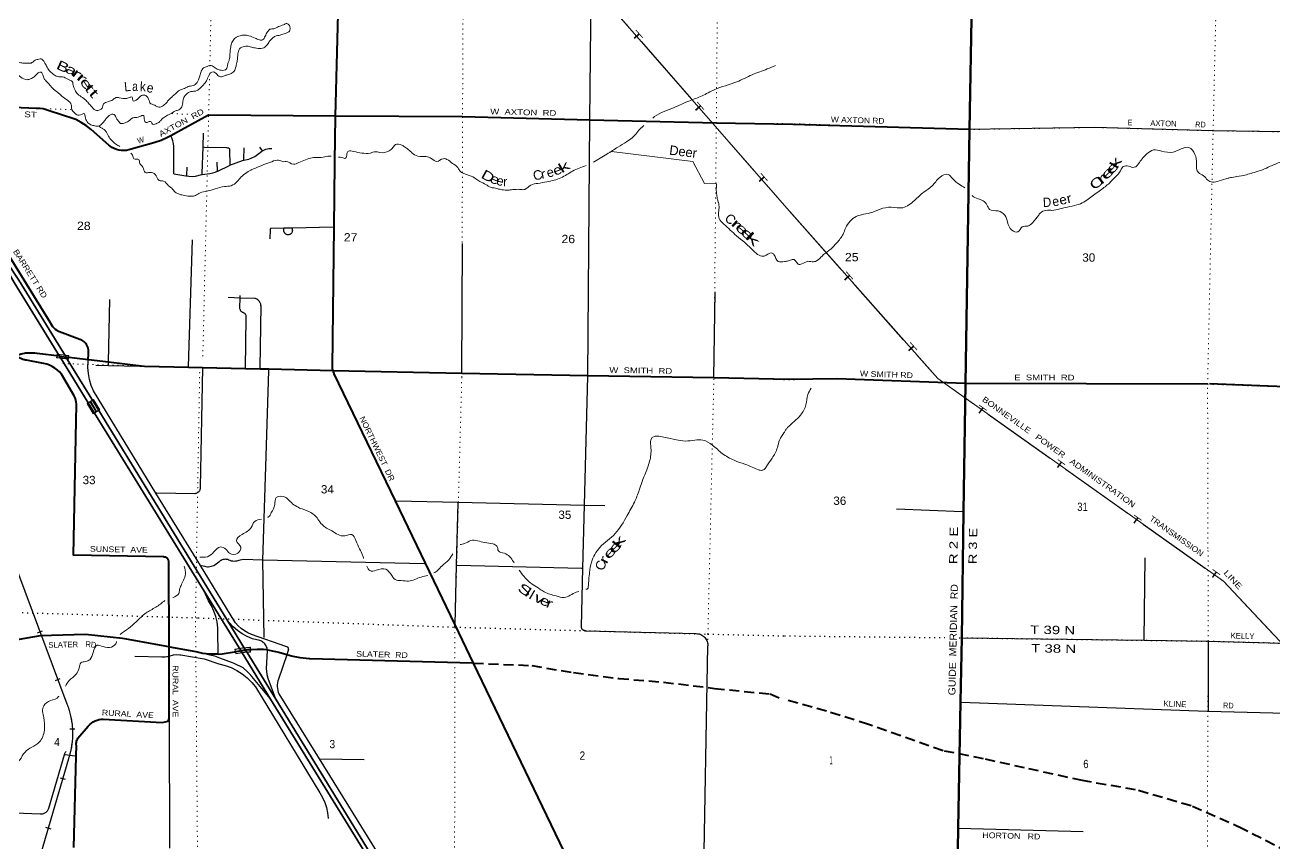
# Model space of a CAD drawing. Header units: feet. Extents: x -489137 to -242534, y 368785 to 558127.
# Drawn here: x -380919 to -354619, y 483502 to 500724 of the extents above; entities that cross this region are included whole.
import ezdxf
from ezdxf.enums import TextEntityAlignment as Align

# ---------------------------------------------------------------- set-up
doc = ezdxf.new("R2010")
doc.units = ezdxf.units.FT
doc.header["$LTSCALE"] = 70
doc.linetypes.add('DOTTED', pattern=[1.5, 0.3, -1.2])
doc.linetypes.add('MEDIUM_DASHED', pattern=[4.5, 3, -1.5])
for name, color, linetype, lineweight in [('17', 7, 'Continuous', 25), ('18', 7, 'Continuous', 35), ('19', 7, 'Continuous', 25), ('23', 7, 'Continuous', 70), ('26', 7, 'Continuous', 40), ('27', 7, 'Continuous', 13), ('29', 7, 'Continuous', 25), ('34', 7, 'Continuous', 25), ('39', 7, 'Continuous', 13), ('46', 7, 'Continuous', 13), ('53', 7, 'MEDIUM_DASHED', 40), ('55', 7, 'Continuous', 13), ('6', 7, 'DOTTED', 25), ('61', 7, 'Continuous', 13), ('7', 7, 'DOTTED', 13)]:
    doc.layers.add(name, color=color, linetype=linetype, lineweight=lineweight)
doc.layers.add('30', color=7, linetype='Continuous')
doc.layers.add('41', color=7, linetype='Continuous')

msp = doc.modelspace()

# ---------------------------------------------------------------- linework, layer by layer
at = {"layer": '18'}
for p, q in [((-376376.15, 487551.9), (-377149.1, 488807.2)), ((-376273.23, 487563.9), (-376666.74, 488205.81))]:
    msp.add_line(p, q, dxfattribs=at)
for points in [[(-380054.86, 493732.69), (-381049.5, 495355.2), (-381307.3, 495742.14), (-381320.48, 495761.92), (-381333.38, 495782.14), (-381437.72, 495945.77), (-381558.51, 496182.16), (-381646.68, 496411.09), (-381655.21, 496433.23), (-381662.52, 496451.09), (-381842.31, 496890.34), (-382147.33, 497475.91), (-382828.18, 498552.43), (-382857.42, 498598.66)], [(-380192.22, 493749.36), (-381148.63, 495302.6), (-381467.94, 495854.02), (-381479.46, 495873.92), (-381490.04, 495894.02), (-381607.9, 496117.88), (-381724.81, 496405.43), (-381910.55, 496859.22), (-382211.95, 497437.83)], [(-377149.1, 488807.2), (-379455.68, 492553.2), (-380167.56, 493709.31), (-380192.22, 493749.36)], [(-376666.74, 488205.81), (-379365.35, 492607.92), (-380029.61, 493691.5), (-380054.86, 493732.69)], [(-375748.62, 486532.76), (-376347.83, 487505.9), (-376376.15, 487551.9)], [(-375639.45, 486530.04), (-376243.99, 487516.19), (-376273.23, 487563.9)], [(-370182.56, 477866.75), (-370795.65, 478582.15), (-371330.59, 479357.71), (-375748.62, 486532.76)], [(-370157.86, 477953.02), (-370736.22, 478627.9), (-371266.71, 479397), (-375639.45, 486530.04)]]:
    msp.add_lwpolyline(points, dxfattribs=at)
at = {"layer": '19'}
for points in [[(-376853.33, 487480.02), (-376853.62, 487504.6), (-376858.77, 487940.92), (-376860.96, 488035.77), (-376874.97, 488155.31), (-376901.4, 488272.73), (-376939.96, 488386.74), (-376990.22, 488496.09), (-377051.64, 488599.59), (-377149.1, 488807.2)], [(-375639.45, 486530.04), (-375796.74, 486964.19), (-375816.76, 487039.83), (-375828.76, 487117.15), (-375832.15, 487166.73), (-375814.53, 487556.01), (-375814.16, 487564.52), (-375815.63, 487576.01), (-375817.15, 487587.97), (-375822.59, 487611.06), (-375830.41, 487633.45), (-375840.53, 487654.91), (-375852.84, 487675.18), (-375867.2, 487694.06), (-375883.46, 487711.34), (-375901.43, 487726.82), (-375920.92, 487740.33), (-375936.65, 487748.96), (-375956.6, 487758.27), (-375976.65, 487763.44), (-376126.11, 487801.98), (-376238.42, 487849.12), (-376345.18, 487907.74), (-376445.23, 487977.2), (-376537.48, 488056.74), (-376620.9, 488145.48), (-376666.74, 488205.81)], [(-375748.62, 486532.76), (-375756.9, 486542.76), (-376143.97, 487010.46), (-376165.29, 487035.91), (-376242.16, 487115.92), (-376326.97, 487187.45), (-376515.81, 487280.82), (-376549.61, 487293.39), (-376816.8, 487396.72), (-376918.65, 487432.46), (-377027.67, 487458.53), (-377220.49, 487504.94), (-377230.49, 487507.35)]]:
    msp.add_lwpolyline(points, dxfattribs=at)
at = {"layer": '23'}
for p, q in [((-361030.49, 498523.89), (-360981.62, 501254.11)), ((-361114.43, 493178.35), (-361030.49, 498523.89))]:
    msp.add_line(p, q, dxfattribs=at)
msp.add_lwpolyline([(-361415.74, 477110.93), (-361400.33, 477783.57), (-361369.57, 479126.72), (-361293.04, 482467.39), (-361292.93, 482473.41), (-361267.73, 483816.83), (-361217.96, 486471.05), (-361192.62, 487822.52), (-361153.86, 490477.12), (-361114.43, 493178.35)], dxfattribs=at)
at = {"layer": '26'}
for p, q in [((-374379.49, 498807.74), (-374321.95, 500958.63)), ((-361030.49, 498523.89), (-364749.91, 498628.74)), ((-380192.22, 493749.36), (-380054.86, 493732.69)), ((-379587.15, 493675.91), (-380054.86, 493732.69)), ((-379584.18, 493675.55), (-379587.15, 493675.91)), ((-379882.67, 492916.18), (-380152.97, 493370.8)), ((-356017.42, 493161.61), (-361114.43, 493178.35)), ((-377882.44, 487629.12), (-377888.18, 489415.32))]:
    msp.add_line(p, q, dxfattribs=at)
for points in [[(-374379.49, 498807.74), (-377052.36, 498827.31), (-377849.48, 498393.9), (-377920.66, 498355.2), (-378050.33, 498295.64), (-378185.51, 498249.97), (-378206.52, 498244.25), (-378681.88, 498107.02), (-378732.76, 498093.19), (-378784.81, 498084.76), (-378837.46, 498081.81), (-378890.13, 498084.38), (-378942.24, 498092.44), (-378993.22, 498105.91), (-379042.51, 498124.63), (-379089.58, 498148.4), (-379133.91, 498176.96), (-379154.18, 498192.37), (-379528.37, 498522.1), (-379626.77, 498603.1), (-379733.1, 498673.36), (-379846.19, 498732.13), (-379888.9, 498750.58), (-380409.29, 498919.15), (-380471.18, 498940.86), (-380535, 498955.98), (-380600.05, 498964.35), (-380665.62, 498965.87), (-380686.28, 498964.92), (-381946.08, 499022.02)], [(-374433.85, 493446), (-374436.63, 493454.96), (-374443.68, 493490.34), (-374446.98, 493526.26), (-374409.56, 496466.47), (-374392.48, 497807.16), (-374391.98, 497847.16), (-374379.98, 498789.53), (-374379.49, 498807.74)], [(-364749.91, 498628.74), (-366360.92, 498655.94), (-369023.07, 498721.8), (-371705.41, 498788.16), (-374379.49, 498807.74)], [(-379587.15, 493675.91), (-379583.99, 493802.52), (-379580.73, 493830.89), (-379580.46, 493859.44), (-379583.17, 493887.86), (-379588.84, 493915.85), (-379597.4, 493943.08), (-379608.77, 493969.28), (-379622.8, 493994.14), (-379639.36, 494017.4), (-379658.26, 494038.8), (-379679.3, 494058.1), (-379702.24, 494075.11), (-379721.15, 494086.27), (-379741.08, 494096.53), (-379761.15, 494103.93), (-380190.82, 494262.36), (-380210.78, 494269.71), (-380230.82, 494281.71), (-380244.5, 494289.9), (-380275.88, 494313.48), (-380304.63, 494340.21), (-380330.43, 494369.8), (-380352.99, 494401.93), (-380372.07, 494436.23), (-380379.65, 494452.72), (-381287.19, 495923.44)], [(-380192.22, 493749.36), (-380663.45, 493806.57), (-380710.52, 493812.55), (-380808.36, 493817.32), (-380906.17, 493811.83), (-381002.87, 493796.14), (-381085.89, 493768.05), (-381088.45, 493767.18)], [(-380906.99, 493667.89), (-380928.53, 493671.97), (-380937.89, 493673.75), (-380966.51, 493682.36), (-380994.08, 493693.91), (-381020.28, 493708.29), (-381044.84, 493725.32), (-381067.49, 493744.83), (-381087.97, 493766.59), (-381088.45, 493767.18)], [(-380567.43, 493605.74), (-380888.53, 493664.51), (-380906.99, 493667.89)], [(-379584.18, 493675.55), (-379587.16, 493675.55), (-379587.15, 493675.91)], [(-374433.85, 493446), (-375784.12, 493475.33), (-375964.33, 493479.25), (-376279.32, 493486.09), (-377180.24, 493505.66), (-377475.22, 493512.04), (-378402.26, 493532.07), (-378471.76, 493540.51), (-379159.41, 493623.98), (-379584.18, 493675.55)], [(-380152.97, 493370.8), (-380193.93, 493419.14), (-380239.71, 493462.93), (-380289.83, 493501.69), (-380343.72, 493535.01), (-380400.8, 493562.5), (-380460.43, 493583.88), (-380521.98, 493598.91), (-380567.43, 493605.74)], [(-371474.51, 487289.46), (-371863.38, 488096.9), (-373119.06, 490704.14), (-374406.29, 493376.88), (-374411.69, 493387.37), (-374425.93, 493420.51), (-374433.85, 493446)], [(-364838.5, 493263.1), (-366414.25, 493293.43), (-369070.39, 493340.29), (-371718.52, 493387.01), (-374433.85, 493446)], [(-361114.43, 493178.35), (-363827.03, 493273.74), (-364838.5, 493263.1)], [(-350660.81, 492961.84), (-350667.72, 492961.91), (-355979.63, 493169.41)], [(-379836.16, 492741.98), (-379838.64, 492780.26), (-379845.11, 492818.07), (-379855.49, 492855), (-379869.68, 492890.64), (-379882.67, 492916.18)], [(-377985.1, 489523.32), (-378005.16, 489523.76), (-379899.47, 489565.11), (-379836.16, 492741.98)], [(-377888.18, 489415.32), (-377888.51, 489426.41), (-377889.99, 489437.4), (-377892.61, 489448.17), (-377896.35, 489458.62), (-377901.16, 489468.61), (-377906.98, 489478.05), (-377913.76, 489486.82), (-377921.42, 489494.84), (-377929.88, 489502.02), (-377939.03, 489508.27), (-377948.8, 489513.53), (-377959.06, 489517.74), (-377965.16, 489519.53), (-377985.1, 489523.32)], [(-377882.44, 487629.12), (-377892.44, 487630.94), (-378781.94, 487792.65), (-378869.43, 487807.66), (-379642.65, 487894.27), (-380600.29, 487866.73), (-381039, 487790.02), (-381310.84, 487777.65), (-381602.81, 487793.9), (-381891.48, 487840.58), (-382173.69, 487917.17), (-383121.07, 488216.92), (-383141.72, 488223.45), (-383161.07, 488229.28), (-383257.18, 488258.2), (-383423.25, 488292.29), (-383591.97, 488308.84), (-383990.52, 488327.96)], [(-379888.08, 483409.12), (-379842.71, 485333.82), (-379837.38, 485559.92), (-379838.5, 485571.39), (-379838.97, 485595.48), (-379836.92, 485619.49), (-379832.37, 485643.16), (-379825.37, 485666.21), (-379816, 485688.42), (-379804.36, 485709.51), (-379591.07, 485961.39), (-379584.37, 485969.06), (-379553.23, 486000.37), (-379518.99, 486028.26), (-379482.02, 486052.42), (-379442.72, 486072.58), (-379401.53, 486088.52), (-379358.91, 486100.07), (-379315.31, 486107.1), (-379271.21, 486109.53), (-378033.22, 486042.56), (-377903.81, 486070.24), (-377882.22, 486122.85), (-377882.41, 487438.63), (-377882.44, 487618.85), (-377882.44, 487629.12)], [(-377230.49, 487507.35), (-377317.24, 487526.36), (-377872.44, 487627.3), (-377882.44, 487629.12)], [(-376853.33, 487480.02), (-376880.6, 487477.68), (-377027.58, 487478.61), (-377173.66, 487494.9), (-377230.49, 487507.35)], [(-376853.33, 487480.02), (-376769.99, 487487.17), (-376509.74, 487528.56), (-376489.37, 487531.8), (-376398.12, 487548.91), (-376376.15, 487551.9)], [(-376376.15, 487551.9), (-376318.46, 487559.74), (-376273.23, 487563.9)], [(-371474.51, 487289.46), (-371495.13, 487290.02), (-374924.13, 487382.73), (-374937.52, 487383.09), (-375122.92, 487398.52), (-375305.69, 487433.23), (-375406.45, 487462.9), (-375574.09, 487512.27), (-375635.37, 487529.55), (-375806.19, 487564.9), (-375814.15, 487564.44), (-375826.19, 487566.93), (-375895.03, 487573.29), (-376028.59, 487574.44), (-376152.54, 487570.03), (-376170.36, 487569.4), (-376232.9, 487567.61), (-376273.23, 487563.9)], [(-366656.37, 477228.56), (-366658.94, 477233.95), (-367385.52, 478758.81), (-368245.05, 480562.67), (-368890.22, 481916.66), (-369199.52, 482565.77), (-371474.51, 487289.46)]]:
    msp.add_lwpolyline(points, dxfattribs=at)
at = {"layer": '29'}
for p, q in [((-377787.34, 497593), (-377782.97, 498102.48)), ((-376341.7, 497874.61), (-376308.51, 497879.63)), ((-366414.25, 493293.43), (-366387.59, 495108.55)), ((-379426.3, 493559.5), (-379160.91, 493554.22)), ((-377180.24, 493505.66), (-377228.7, 490995.78)), ((-377882.44, 487628.85), (-377882.44, 487629.12)), ((-378606.48, 487433.71), (-378040.92, 487420.73)), ((-377882.22, 486122.85), (-377873.87, 483396.8)), ((-380417.64, 484236.28), (-380081.32, 485384.07)), ((-381300.47, 484142.63), (-380600, 484117.8))]:
    msp.add_line(p, q, dxfattribs=at)
for points in [[(-369023.07, 498721.8), (-369023.07, 498722), (-368994.49, 501388.83), (-368972.07, 503481.03)], [(-369138.16, 490617.5), (-369070.47, 493331.14), (-369070.39, 493340.29), (-369023.07, 498721.8)], [(-377189.61, 497574.32), (-377188.8, 497597.37), (-377169.33, 498156.25), (-377159.18, 498447.4)], [(-355901.48, 498496.04), (-358396.48, 498566.4), (-361030.49, 498523.89)], [(-345186.83, 498341.04), (-350535.43, 498418.29), (-350537.68, 498418.32), (-355901.48, 498496.04)], [(-377782.97, 498102.48), (-377784.45, 498164.95), (-377792.45, 498226.92), (-377806.88, 498287.72), (-377827.59, 498346.67), (-377840.3, 498374.09), (-377849.48, 498393.9)], [(-377169.33, 498156.25), (-377140.54, 498155.42), (-376673.24, 498141.77), (-376653.44, 498140.5)], [(-376653.44, 498140.5), (-376633.24, 498137.14), (-376630.43, 498135.73), (-376627.11, 498133.59), (-376624.04, 498131.12), (-376621.23, 498128.35), (-376618.74, 498125.29), (-376616.57, 498121.99), (-376614.77, 498118.48), (-376613.34, 498114.81), (-376613.28, 498114.6), (-376612.43, 498095.45)], [(-376308.51, 497879.63), (-376307.96, 497901.9), (-376302.08, 498141.54)], [(-375917.72, 498074.49), (-375918.66, 498075.85), (-375972.75, 498154.04)], [(-376859.08, 497650.09), (-376612.89, 497768.73), (-376605.64, 497771.56), (-376341.7, 497874.61)], [(-376612.43, 498095.45), (-376611.99, 498074.6), (-376606.12, 497794.44), (-376605.64, 497771.56)], [(-376308.51, 497879.63), (-376273.66, 497884.9), (-376207.07, 497902.25), (-376142.66, 497926.46), (-376081.13, 497957.27), (-376023.16, 497994.34), (-375969.38, 498037.28), (-375961.14, 498044.71)], [(-375961.14, 498044.71), (-375935.17, 498065.34), (-375918.66, 498075.85)], [(-375918.66, 498075.85), (-375907.19, 498083.15), (-375877.5, 498097.93), (-375846.43, 498109.52), (-375814.31, 498117.8), (-375781.51, 498122.69), (-375748.37, 498124.11), (-375718.37, 498122.4)], [(-377512.11, 497547.31), (-377511.46, 497559.12), (-377501.89, 497732.75)], [(-377023.84, 497601.13), (-376967.11, 497611.73), (-376911.81, 497628.2), (-376868.72, 497646.09), (-376859.08, 497650.09)], [(-376868.65, 497644.11), (-376868.72, 497646.09), (-376875.19, 497834.81)], [(-377787.34, 497593), (-377533.04, 497550.77), (-377512.11, 497547.31)], [(-377512.11, 497547.31), (-377468, 497540.01), (-377402.19, 497536.1), (-377336.33, 497539.1), (-377331.08, 497539.63)], [(-377331.08, 497539.63), (-377195.58, 497573.35), (-377189.61, 497574.32), (-377023.84, 497601.13)], [(-375752.48, 496439.04), (-375753.25, 496419.02), (-375760.82, 496222.1)], [(-375471.14, 496444.65), (-375734.5, 496439.24), (-375752.48, 496439.04)], [(-374409.56, 496466.47), (-374429.01, 496466.07), (-375283.22, 496448.51), (-375471.14, 496444.65)], [(-375467.56, 496398.35), (-375469.55, 496424.1), (-375471.14, 496444.65)], [(-375287.82, 496396.1), (-375290.42, 496376.07), (-375292.61, 496368.37), (-375296.1, 496359.63), (-375300.49, 496351.31), (-375305.72, 496343.49), (-375311.75, 496336.27), (-375318.49, 496329.71), (-375325.88, 496323.89), (-375333.85, 496318.88), (-375342.29, 496314.73), (-375351.12, 496311.48), (-375360.24, 496309.17), (-375369.55, 496307.83), (-375378.95, 496307.47), (-375388.34, 496308.09), (-375397.61, 496309.7), (-375406.66, 496312.26), (-375415.4, 496315.75), (-375423.72, 496320.14), (-375431.53, 496325.38), (-375438.76, 496331.4), (-375445.32, 496338.14), (-375451.14, 496345.54), (-375456.15, 496353.5), (-375460.3, 496361.94), (-375463.55, 496370.77), (-375465.86, 496379.89), (-375467.2, 496389.2), (-375467.56, 496398.35)], [(-375287.82, 496396.1), (-375286.07, 496416.07), (-375285.36, 496424.1), (-375283.22, 496448.51)], [(-377475.22, 493512.04), (-377474.52, 493535.25), (-377393.9, 496200.27)], [(-371718.52, 493387.01), (-371718.43, 493407.01), (-371705.74, 496122.97)], [(-375952.12, 494809.83), (-375953.12, 494826.75), (-375955.88, 494843.47), (-375960.37, 494859.81), (-375966.55, 494875.59), (-375974.34, 494890.64), (-375983.67, 494904.79), (-375994.42, 494917.89), (-376006.48, 494929.79), (-376019.72, 494940.37), (-376033.99, 494949.51), (-376049.14, 494957.1), (-376065, 494963.07), (-376076.63, 494966.29), (-376387.81, 494976.46), (-376641.57, 494984.76)], [(-376394.62, 494774.41), (-376387.81, 494976.46), (-376386.06, 495028.31)], [(-379160.91, 493554.22), (-379160.28, 493583.52), (-379159.41, 493623.98), (-379130.98, 494942.21)], [(-376336.46, 494673.11), (-376346.59, 494679.58), (-376355.98, 494687.06), (-376364.54, 494695.49), (-376372.17, 494704.76), (-376378.8, 494714.78), (-376384.33, 494725.44), (-376388.73, 494736.62), (-376391.93, 494748.19), (-376393.9, 494760.04), (-376394.63, 494772.03), (-376394.62, 494774.41)], [(-375964.33, 493479.25), (-375964.01, 493507.38), (-375948.75, 494817.85)], [(-376262, 494559.47), (-376260.52, 494569.49), (-376260.1, 494579.6), (-376260.74, 494589.71), (-376262.43, 494599.69), (-376265.16, 494609.44), (-376268.89, 494618.85), (-376273.58, 494627.82), (-376279.19, 494636.25), (-376285.64, 494644.05), (-376292.88, 494651.13), (-376300.81, 494657.42), (-376309.36, 494662.84), (-376318.43, 494667.34), (-376327.92, 494670.86), (-376336.46, 494673.11)], [(-376279.32, 493486.09), (-376279.08, 493500.87), (-376262, 494559.47)], [(-379477.14, 493018.91), (-379525.63, 493137.85), (-379561.42, 493261.2), (-379584.12, 493387.62), (-379593.49, 493515.72), (-379589.41, 493644.1), (-379587.41, 493665.55)], [(-379160.91, 493554.22), (-378503.39, 493541.14), (-378471.76, 493540.51)], [(-375912.16, 489458.58), (-375846.59, 491428.69), (-375785.19, 493440.16), (-375784.12, 493475.33)], [(-376147.92, 487894.83), (-376224.53, 487928.79), (-376297.16, 487970.58), (-376365.03, 488019.72), (-376427.39, 488075.69), (-376483.56, 488137.87), (-376502.21, 488161.73), (-377226.6, 489344.44), (-378160.96, 490869.99), (-379477.14, 493018.91)], [(-377344.49, 490856.73), (-378143.67, 490869.71), (-378160.96, 490869.99)], [(-377228.7, 490995.78), (-377228.05, 490982.55), (-377228.78, 490969.31), (-377230.9, 490956.23), (-377234.37, 490943.44), (-377239.15, 490931.08), (-377245.21, 490919.29), (-377252.46, 490908.2), (-377260.83, 490897.92), (-377270.24, 490888.58), (-377280.56, 490880.27), (-377291.7, 490873.09), (-377303.53, 490867.11), (-377315.92, 490862.4), (-377328.73, 490859.01), (-377341.83, 490856.97), (-377344.49, 490856.73)], [(-373119.06, 490704.14), (-373105.11, 490703.88), (-371803.88, 490679.75), (-371796.83, 490679.59), (-369138.16, 490617.5), (-368707.45, 490607.44)], [(-371831.03, 489352.25), (-371797.3, 490661.47), (-371796.83, 490679.59)], [(-369201.97, 488059.33), (-369171.27, 489290.06), (-369138.16, 490617.5)], [(-362567.77, 490537.82), (-361180.31, 490478.26), (-361153.86, 490477.12)], [(-376643.57, 489467.72), (-376664.28, 489472.25), (-376685.35, 489474.58), (-376706.55, 489474.7), (-376727.64, 489472.6), (-376748.4, 489468.31), (-376768.6, 489461.87), (-376788.01, 489453.36), (-376806.43, 489442.86), (-376823.65, 489430.5), (-376837.73, 489418.11), (-376920.86, 489353.77)], [(-376457.87, 489436.42), (-376486.01, 489432.6), (-376514.4, 489431.74), (-376542.72, 489433.85), (-376570.67, 489438.91), (-376597.93, 489446.86), (-376624.21, 489457.62), (-376643.57, 489467.72)], [(-376326.42, 489468.14), (-376413.35, 489449.66), (-376457.87, 489436.42)], [(-372510.92, 489380.06), (-375912.16, 489458.58), (-376326.42, 489468.14)], [(-375883.61, 487826.72), (-375912.38, 489451.88), (-375912.16, 489458.58)], [(-357352.44, 487770.61), (-357352.23, 487788.49), (-357332.54, 489508.14)], [(-377126.16, 489320.37), (-377209.73, 489340.4), (-377226.6, 489344.44)], [(-376920.86, 489353.77), (-376945.02, 489340.18), (-376970.48, 489329.19), (-376996.94, 489320.91), (-377024.12, 489315.45), (-377051.72, 489312.86), (-377079.44, 489313.17), (-377106.98, 489316.38), (-377126.16, 489320.37)], [(-371864.66, 488047.24), (-371863.38, 488096.9), (-371831.03, 489352.25)], [(-371831.03, 489352.25), (-371816.34, 489351.9), (-369199.57, 489290.73), (-369171.27, 489290.06)], [(-375405.7, 487634.06), (-375425.75, 487641.11), (-376147.92, 487894.83)], [(-369115.89, 487971.88), (-369136.17, 487973.14), (-369141.29, 487974.14), (-369149.36, 487976.62), (-369157.12, 487979.93), (-369164.5, 487984.03), (-369171.4, 487988.89), (-369177.76, 487994.43), (-369183.5, 488000.61), (-369188.57, 488007.36), (-369192.91, 488014.6), (-369196.46, 488022.26), (-369199.19, 488030.24), (-369201.08, 488038.47), (-369202.09, 488046.84), (-369202.23, 488055.28), (-369201.97, 488059.33)], [(-369115.89, 487971.88), (-369096.17, 487971.36), (-366787.1, 487909.8)], [(-366787.1, 487909.8), (-366761.68, 487908.62), (-366736.52, 487904.79), (-366711.91, 487898.35), (-366688.1, 487889.37), (-366665.36, 487877.95), (-366643.93, 487864.21), (-366624.06, 487848.32), (-366605.96, 487830.43), (-366589.83, 487810.75), (-366575.85, 487789.49), (-366564.16, 487766.88), (-366554.91, 487743.18), (-366548.17, 487718.64), (-366544.05, 487693.53), (-366542.57, 487668.12), (-366542.78, 487656.39)], [(-375367.66, 487575.18), (-375368.84, 487595.2), (-375369.43, 487597.64), (-375371.32, 487602.98), (-375373.76, 487608.09), (-375376.72, 487612.92), (-375380.17, 487617.41), (-375384.07, 487621.52), (-375385.75, 487622.95), (-375405.7, 487634.06)], [(-366643.7, 480496.46), (-366634.19, 482532.58), (-366542.78, 487656.39)], [(-361192.62, 487822.52), (-361172.62, 487822.25), (-357352.44, 487770.61), (-356004.27, 487752.38), (-350773.7, 487612.14), (-350763.52, 487611.87)], [(-356004.27, 487752.38), (-356004.26, 487732.38), (-356003.45, 486308.98), (-356003.43, 486277.01)], [(-378040.92, 487420.73), (-377964.7, 487423.9), (-377935.63, 487427.64), (-377915.71, 487430.2)], [(-377915.71, 487430.2), (-377895.63, 487435.28), (-377882.41, 487438.63), (-377790.24, 487461.96)], [(-377790.24, 487461.96), (-377725.3, 487467.99), (-377660.09, 487467.2), (-377636.7, 487465.24), (-377148.24, 487379.8), (-376837.63, 487277.04)], [(-375367.66, 487575.18), (-375374.56, 487555.2), (-375406.45, 487462.9), (-375582.66, 486952.99)], [(-376837.63, 487277.04), (-376706.82, 487242.89), (-376580.3, 487195.26), (-376459.45, 487134.66), (-376345.6, 487061.76), (-376239.99, 486977.36), (-376143.78, 486882.38), (-376068.23, 486791.52), (-374711.07, 484558.61)], [(-375582.66, 486952.99), (-375595.5, 486914.77), (-375604.27, 486875.41), (-375608.88, 486835.36), (-375609.27, 486795.04), (-375605.45, 486754.9), (-375597.46, 486715.38), (-375585.37, 486676.91), (-375571.98, 486645.33)], [(-375571.98, 486645.33), (-374725.02, 485277.88), (-370907.46, 479114.25)], [(-361217.96, 486471.05), (-361208.72, 486470.7), (-356028.06, 486277.62), (-356003.43, 486277.01)], [(-356003.43, 486277.01), (-350815.07, 486147.96), (-350795.97, 486147.48)], [(-380082.43, 485366.76), (-379860.43, 485336.26), (-379842.71, 485333.82)], [(-380081.36, 485384.09), (-380072.96, 485401.37), (-380062.79, 485417.67), (-380053.08, 485430.36)], [(-374725.02, 485277.88), (-374715.2, 485277.67), (-373778.57, 485258.14)], [(-374711.07, 484558.61), (-374654.33, 484459.81), (-374608.23, 484355.61), (-374573.27, 484247.17), (-374549.83, 484135.67), (-374538.19, 484022.33), (-374537.86, 484015.39)], [(-380600, 484117.8), (-380582.98, 484116.1), (-380565.88, 484116.19), (-380548.88, 484118.07), (-380532.16, 484121.71), (-380515.93, 484127.08), (-380500.34, 484134.12), (-380485.57, 484142.75), (-380471.78, 484152.87), (-380459.13, 484164.38), (-380447.75, 484177.15), (-380437.77, 484191.04), (-380429.3, 484205.9), (-380422.42, 484221.56), (-380417.64, 484236.28)], [(-361267.73, 483816.83), (-361263.26, 483816.71), (-358634.66, 483744.1)]]:
    msp.add_lwpolyline(points, dxfattribs=at)
at = {"layer": '34', "lineweight": 13}
for p, q in [((-383297.43, 495145.39), (-380037.34, 486429.09)), ((-380006.38, 485273.41), (-380747.49, 482733.38))]:
    msp.add_line(p, q, dxfattribs=at)
at = {"layer": '34'}
for p, q in [((-380657.52, 487927.07), (-380553.92, 487965.82)), ((-380279.46, 486923.72), (-380175.86, 486962.47)), ((-379976.92, 485903.47), (-379866.48, 485909.55)), ((-380178, 484876.23), (-380071.81, 484845.25)), ((-380484.63, 483834.63), (-380378.44, 483803.65))]:
    msp.add_line(p, q, dxfattribs=at)
for points in [[(-383296.38, 495145.73), (-380036.31, 486429.48), (-380025.62, 486402.29), (-380015.6, 486374.99)], [(-380015.6, 486374.99), (-380006.06, 486347.51), (-379996.75, 486319.75), (-379988.14, 486291.89), (-379980.04, 486264), (-379972.2, 486235.83), (-379965.03, 486207.57), (-379958.4, 486179.27), (-379952.17, 486150.64), (-379946.53, 486122.14), (-379941.2, 486093.51), (-379936.48, 486064.63), (-379932.36, 486035.87), (-379928.71, 486006.93), (-379925.43, 485978.01), (-379922.75, 485948.85), (-379920.53, 485919.88), (-379918.92, 485890.66), (-379917.74, 485861.63), (-379917.04, 485832.41), (-379916.92, 485803.3), (-379917.32, 485774.18), (-379918.1, 485745.09), (-379919.56, 485715.89), (-379921.4, 485686.74), (-379923.82, 485657.7), (-379926.62, 485628.7), (-379930.16, 485599.75), (-379934.07, 485570.84), (-379938.41, 485542.13), (-379943.29, 485513.36), (-379948.75, 485484.73), (-379954.74, 485456.08), (-379961.02, 485427.66), (-379968.03, 485399.31), (-379975.48, 485371.14), (-379983.3, 485343.01), (-379991.62, 485315.21), (-380000.61, 485287.33), (-380005.33, 485273.08), (-380746.44, 482733.07)]]:
    msp.add_lwpolyline(points, dxfattribs=at)
at = {"layer": '34', "lineweight": 13}
msp.add_arc((-381587.41, 485809.31), 1669.39, 341.27565, 21.79346, dxfattribs=at)
at = {"layer": '39'}
for p, q in [((-368950.58, 497835.45), (-368664.83, 498003.8)), ((-368616.74, 498055.86), (-368618.12, 498056.18))]:
    msp.add_line(p, q, dxfattribs=at)
msp.add_lwpolyline([(-368572.23, 498058.83), (-366859.9, 497852.03), (-366611.73, 497388.79), (-366361.3, 497379.51)], dxfattribs=at)
for points in [[(-381797.28, 500172.75), (-381765, 500164.49), (-381724.72, 500137.98), (-381696.84, 500052.84), (-381678.91, 500000.14), (-381658.9, 499959.56), (-381622.78, 499906.76), (-381578.55, 499862.02), (-381495.74, 499859.58), (-381428.91, 499893.64), (-381339.78, 499947.83), (-381264.85, 499987.93), (-381186.03, 499995.62), (-381137.61, 499983.24), (-381052.94, 499944.36), (-380966.19, 499921.66), (-380861.16, 499919.11), (-380788.42, 499922.79), (-380725.57, 499971.04), (-380648.67, 500001), (-380561.79, 500004.61), (-380515.6, 499945.69), (-380463.49, 499858.41), (-380411.39, 499767.08), (-380322.87, 499689.73), (-380240.28, 499638.72), (-380096.93, 499623.84), (-379992.13, 499570.69), (-379923.6, 499537.96), (-379905.79, 499458.95), (-379865.87, 499355.54), (-379811.72, 499272.3), (-379783.54, 499249.89), (-379682.87, 499178.56), (-379632.57, 499135.8), (-379598.41, 499097.18), (-379530.08, 499021.96), (-379431.53, 498928.37), (-379342.59, 498940.07), (-379293.94, 498976.25), (-379263.25, 499061.09), (-379164.03, 499111.18), (-379072.95, 499149.17), (-379004.05, 499195.36), (-378933.36, 499192.98), (-378790.01, 499176.07), (-378721.23, 499197.98), (-378664.63, 499205.79), (-378642.78, 499126.76), (-378551.72, 499160.7), (-378464.48, 499241.21), (-378375.61, 499238.73), (-378307.43, 499131.14), (-378289.46, 499084.5), (-378186.68, 499033.39), (-378124.22, 498998.67), (-377939.98, 499086.78), (-377915.59, 499119.04), (-377828.31, 499207.64), (-377757.32, 499270.01), (-377670.1, 499346.47), (-377560.82, 499388.42), (-377483.88, 499426.48), (-377380.74, 499450.24), (-377293.59, 499512.54), (-377263.01, 499571.07), (-377238.39, 499653.92), (-377207.63, 499750.9), (-377158.82, 499821.48), (-377081.92, 499851.45), (-377033.33, 499873.46), (-376958.69, 499852.85), (-376874.1, 499797.78), (-376759.09, 499768.87), (-376700.45, 499782.74), (-376655.64, 499861.44), (-376641.16, 499934.22), (-376616.65, 499990.76), (-376606.07, 500093.91), (-376595.52, 500191), (-376582.96, 500284.02), (-376550.22, 500374.92), (-376485.21, 500453.52), (-376388.04, 500497.55), (-376301.11, 500511.27), (-376208.25, 500498.66), (-376075.15, 500449.42), (-375980.39, 500410.49), (-375917.77, 500410.18), (-375862.86, 500488.82), (-375811.93, 500579.63), (-375761.18, 500634.02), (-375682.36, 500641.71), (-375579.1, 500691.78), (-375475.91, 500727.69), (-375405.09, 500753.64), (-375352.74, 500716.95)], [(-375352.74, 500716.95), (-375334.91, 500641.98), (-375351.29, 500593.5), (-375377.65, 500573.39), (-375488.96, 500529.43), (-375569.87, 500505.56), (-375628.51, 500493.71), (-375693.31, 500459.64), (-375774.51, 500375.05), (-375825.38, 500296.38), (-375916.56, 500236.13), (-376041.8, 500236.77), (-376152.8, 500259.59), (-376197.18, 500271.95), (-376296.16, 500274.48), (-376403.47, 500220.38), (-376436.28, 500115.31), (-376442.72, 500034.4), (-376451.16, 499957.54), (-376475.88, 499854.46), (-376492.32, 499795.85), (-376553.29, 499717.24), (-376656.52, 499673.24), (-376719.22, 499655.34), (-376802.15, 499633.5), (-376872.63, 499680.4), (-376926.94, 499729.24), (-376981.47, 499733.57), (-377036.22, 499687.3), (-377085.23, 499574.22), (-377144.24, 499483.45), (-377245.71, 499382.78), (-377294.36, 499346.6), (-377371.21, 499328.77), (-377441.96, 499319.01), (-377512.87, 499274.85), (-377563.64, 499216.42), (-377592.36, 499123.48), (-377619.19, 499000.17), (-377680.08, 498939.76), (-377746.85, 498915.82), (-377854.2, 498855.65), (-377914.94, 498825.6), (-378006.1, 498771.42), (-378054.81, 498721.07), (-378099.47, 498674.75), (-378184.48, 498638.76), (-378235, 498634.97), (-378263.05, 498683.68), (-378319.61, 498685.99), (-378368.17, 498668.02), (-378408.18, 498751.19), (-378419.99, 498818.03), (-378504.94, 498796.2), (-378561.58, 498778.27), (-378616.12, 498778.55), (-378741.73, 498700.26), (-378830.81, 498658.21), (-378907.6, 498652.53), (-378945.81, 498689.15), (-378997.97, 498766.31), (-379038.03, 498839.37), (-379088.52, 498843.67), (-379191.86, 498775.39), (-379236.57, 498716.92), (-379299.53, 498644.39), (-379358.33, 498598.14), (-379449.22, 498600.63), (-379533.96, 498623.31), (-379612.45, 498686.44), (-379652.33, 498797.95), (-379668.22, 498856.72), (-379781.5, 498822.89), (-379872.19, 498867.86), (-379932.4, 498951.14), (-379944.08, 499046.31), (-380026.46, 499141.84), (-380141.2, 499227.42), (-380235.77, 499306.82), (-380294.15, 499351.63), (-380382.61, 499441.12), (-380438.86, 499508.19), (-380505.2, 499577.33), (-380539.19, 499652.38), (-380581.25, 499729.49), (-380639.9, 499715.62), (-380727.14, 499635.11), (-380802.09, 499590.97), (-380874.89, 499573.13), (-381009.98, 499628.45), (-381098.52, 499701.75), (-381150.88, 499736.41), (-381237.49, 499789.47), (-381299.98, 499818.11), (-381332.39, 499800.07), (-381367.24, 499690.96), (-381331.11, 499642.21)], [(-367698.57, 498765.85), (-367661.2, 498796.07), (-367248.2, 498988.26), (-366922.31, 499130.29), (-366663.27, 499230.17), (-366404.09, 499362.42), (-365932.65, 499525.98), (-365604.68, 499678.13), (-365288.99, 499797.95), (-365112.91, 499869.92)], [(-379354.31, 498594.07), (-379342.27, 498577.82), (-379277.8, 498541.07), (-379225.47, 498498.31), (-379187.38, 498437.41), (-379129.26, 498337.95), (-379058.93, 498258.67), (-378962.3, 498187.36), (-378919.13, 498168.18)], [(-368664.83, 498003.8), (-368433.84, 498154.41), (-368253.55, 498262.78), (-368133.96, 498349.2), (-368036.51, 498453.94), (-367945.12, 498556.68), (-367888.61, 498606.01)], [(-360975.87, 497132.55), (-360974.86, 497131.53), (-360847.6, 497062.85), (-360743.63, 497025.22), (-360665.47, 496937.88), (-360607.77, 496843.08), (-360428.87, 496809.16), (-360286.07, 496719.78), (-360228.05, 496570.41), (-360138.28, 496401.84), (-360011.9, 496369.57), (-359921.63, 496475.88), (-359805.92, 496490.44), (-359704.61, 496562.04), (-359574.26, 496721.66), (-359517.7, 496784.56), (-359387.03, 496824.92), (-359298.15, 496822.12), (-359125.38, 496851.05), (-358966.43, 496890.52), (-358770.93, 496934.91), (-358623.4, 496996.97), (-358503.53, 497080.11), (-358273.89, 497246.72), (-358085.21, 497396.42), (-357968.24, 497516.04), (-357869.84, 497624.11), (-357793.33, 497742.98), (-357681.79, 497753.63), (-357561.28, 497727.6), (-357452.96, 497829.3), (-357295.53, 498014.35), (-357153.57, 498092.76), (-356988.49, 498069.37), (-356740.4, 498049.45), (-356570.41, 498118.89), (-356411.9, 498144.22), (-356282.92, 498000.7), (-356252.68, 497803.69), (-356212.01, 497616.46), (-356100.91, 497548.29), (-356014.8, 497456.65), (-355914.99, 497415.11), (-355772.58, 497442.97), (-355590.91, 497497.89), (-355515.6, 497513.72), (-355300.15, 497549.39), (-355037.11, 497619.95), (-354863.45, 497677.15), (-354697.43, 497748.73), (-354472.08, 497842.71), (-354359.46, 497887.68), (-354207.33, 497967.79), (-354100.4, 498025.06), (-354043.66, 498223.38), (-353850.69, 498381.03), (-353643.95, 498396.77), (-353474.64, 498314.64), (-353324.34, 498271.51), (-353290.56, 498252.26), (-353209.13, 498205.23), (-353180.65, 498145.72), (-353066.65, 498105.75), (-352882.25, 498118.15), (-352543.77, 498079.21), (-352320.18, 498051.96), (-352179.34, 498029.35), (-352096.83, 497887.29), (-351952.58, 497844.35)], [(-374317.25, 497943.22), (-374248.63, 497934.87), (-374167.9, 497918.27), (-374139.19, 498011.22), (-374110.63, 498069.76), (-374001.58, 498063.14), (-373828.02, 498027.86), (-373646.21, 498028.97), (-373537, 498056.75), (-373450.21, 498040.12), (-373250.07, 498073.51), (-373170.96, 498141.92), (-373118.14, 498206.41), (-372986.88, 498197.65), (-372908.34, 498144.64), (-372821.77, 498081.46), (-372745.33, 498012.27), (-372608.23, 497956.94), (-372468.86, 497954.21), (-372364, 497913.21), (-372247.13, 497851.91), (-372115.55, 497909.93), (-372034.82, 497895.36), (-371914.02, 497807.73), (-371819.39, 497740.47), (-371765.24, 497657.22), (-371565.72, 497557.06), (-371422.62, 497487.53), (-371344.09, 497432.49), (-371213.1, 497365.05), (-371114.39, 497307.89), (-371041.73, 497293.35), (-370981.2, 497278.88), (-370916.62, 497264.39), (-370775.31, 497245.46), (-370674.26, 497255.07), (-370571.2, 497262.65), (-370504.53, 497264.33), (-370478.29, 497260.15), (-370397.47, 497263.79), (-370269.79, 497352.19), (-370118.11, 497389.87), (-369932.11, 497423.34), (-369632.75, 497506.82), (-369387.66, 497647.24), (-369104.98, 497766.34)], [(-378690.86, 498026.47), (-378690.34, 498026.11), (-378656.2, 497983.44), (-378624.25, 497904.36), (-378525.33, 497889.69), (-378501.46, 497810.65), (-378439.2, 497733.43), (-378385.19, 497619.83), (-378288.23, 497619.34), (-378177.31, 497578.31), (-378095.08, 497452.43), (-378000.21, 497435.76), (-377895.62, 497340.12), (-377811.11, 497268.86), (-377778.99, 497224.18), (-377684.32, 497167.03), (-377617.75, 497146.46), (-377492.62, 497121.55), (-377328.93, 497134.88), (-377233.74, 497189.04), (-377082.05, 497228.75), (-376912.16, 497272.41), (-376720.01, 497324.06), (-376574.48, 497341.54), (-376454.9, 497425.93), (-376365.56, 497524.64), (-376247.94, 497621.18), (-376025.23, 497729.33), (-375845.11, 497801.28), (-375760.13, 497831.2), (-375612.45, 497877), (-375555.92, 497868.62), (-375467.15, 497845.91), (-375420.67, 497849.73), (-375267.41, 497792.29), (-375156.14, 497828.15), (-375010.44, 497882.06), (-374870.83, 497929.92), (-374765.78, 497931.41), (-374602.08, 497948.8), (-374478.78, 497964.37), (-374470.63, 497963.29)], [(-366324.22, 497004.71), (-366340.81, 497068.24), (-366349.08, 497130.28), (-366361.49, 497217.14), (-366361.49, 497291.59), (-366361.49, 497378.45)], [(-364797.11, 495772.92), (-364761.55, 495789.23), (-364691.67, 495760.76), (-364641.35, 495688.44), (-364560.3, 495693.97), (-364433.23, 495748.59), (-364314.24, 495738.79), (-364236.53, 495766.66), (-364136.6, 495858.52), (-363991.48, 495973.21), (-363824.59, 496137.75), (-363693.42, 496323.62), (-363639.01, 496447.23), (-363543.51, 496591.77), (-363419.03, 496692.96), (-363306.66, 496729.86), (-363119.43, 496768.44), (-362912.76, 496846.83), (-362676.93, 496887.93), (-362436.6, 496878.35), (-362189.16, 497032.27), (-361989.56, 497207.9), (-361817.67, 497337.92), (-361656.46, 497514.76), (-361480.59, 497577.96), (-361386.28, 497490.1), (-361246.45, 497370.49), (-361129.85, 497295.49)], [(-364797.1, 495772.93), (-364839.21, 495756.4), (-364928.15, 495744.71), (-365059.45, 495745.37), (-365149.67, 495891.53), (-365202.02, 495928.22), (-365351.83, 495858.15), (-365458.82, 495874.88), (-365583.6, 495974.67), (-365764.6, 496147.6), (-365935.65, 496288.1), (-366068.42, 496406.14), (-366203.18, 496532.29), (-366285.59, 496619.73), (-366315.3, 496745.35), (-366304.6, 496874.81), (-366318.21, 496988.2), (-366324.22, 497004.71)], [(-364855.02, 492257.26), (-364723.54, 492376.97), (-364589.49, 492511.01), (-364476.06, 492727.55), (-364434.82, 492944.09), (-364362.64, 493078.14)], [(-369058.67, 488903.56), (-369031.18, 489198.57), (-368989.78, 489412.87), (-368814.6, 489723.63), (-368492.05, 490015.44), (-368239.78, 490396.64), (-368086.96, 490679.18), (-367984.77, 490931.63), (-367870.14, 491254.84), (-367765.78, 491541.68), (-367738.24, 491814.74), (-367743.49, 491988.8), (-367014.35, 491964.88), (-366644.59, 491985.27), (-366445.1, 491877.01), (-366237.84, 491705.97), (-365986.01, 491559), (-365760.15, 491476.91), (-365606.92, 491413.4), (-365475.87, 491358.1), (-365399.15, 491349.61), (-365340.43, 491379.67), (-365297.71, 491442.19), (-365185.85, 491605.55), (-365075.73, 491827.6), (-365028.53, 491985.2), (-364938.94, 492135.82)], [(-364938.94, 492135.82), (-364920.76, 492167.79), (-364891.31, 492214.72), (-364871.98, 492238.65), (-364855.02, 492257.26)], [(-375733.95, 490458.78), (-375660.44, 490628.4), (-375627.43, 490775.96), (-375425.42, 490776.96), (-375359.04, 490715.92), (-375135.56, 490554.92), (-374925.85, 490474.93), (-374750.82, 490322.27), (-374664.5, 490204.46), (-374459.07, 490073.91), (-374186.85, 489969.33), (-374039.26, 489994.89), (-373952.99, 489868.98), (-373873, 489694.54), (-373813, 489564.72), (-373788.78, 489489.92)], [(-377234.11, 489518.2), (-377079.62, 489530.63), (-376941.78, 489631.12), (-376799.89, 489735.63), (-376691.03, 489686.52), (-376610.63, 489601.11), (-376438.91, 489604.29), (-376373.69, 489727.41), (-376468, 489863.47), (-376348.19, 489998.46), (-376155.59, 490145.21), (-376082.27, 490274.36), (-375941.04, 490316.99)], [(-375810.68, 490362.1), (-375788.91, 490370.01), (-375733.95, 490458.78)], [(-371758.81, 489785.63), (-371664.54, 489804.81), (-371530.92, 489868.89), (-371240.23, 489826.95), (-371066.63, 489799.76), (-370982.02, 489748.75), (-370950.15, 489653.47), (-370825.14, 489602.25), (-370632.05, 489423.19), (-370619.25, 489404.34)], [(-372311.07, 489187.31), (-372226.73, 489243.04), (-372137.4, 489337.7), (-371995.41, 489464.48), (-371910.65, 489588.62)], [(-377807.74, 488671.77), (-377800.74, 488674.21), (-377683.21, 488752.54), (-377664.63, 488837.44), (-377633.94, 488922.28), (-377580.88, 489037.36), (-377537.86, 489164.63), (-377569.77, 489328.47)], [(-373720.21, 489329.73), (-373658.99, 489236.11), (-373525.63, 489243.53), (-373321.49, 489268.81), (-373196.88, 489132.59), (-373092.3, 489032.9), (-372995.37, 489026.34), (-372841.89, 489015.45), (-372578.88, 489101.14), (-372438.44, 489135.56)], [(-370510.75, 489246.09), (-370409.28, 489110.41), (-370218.18, 488937.44), (-370079.21, 488849.72), (-369984.55, 488788.53), (-369736.48, 488704.3), (-369566.95, 488671.07), (-369309.87, 488783.1), (-369259.13, 488798.97)], [(-369058.67, 488903.56), (-369060.75, 488885.59), (-369063.12, 488868.21), (-369068.65, 488854.78), (-369079.71, 488847.67), (-369097.09, 488847.67), (-369108.93, 488845.3)], [(-378915.6, 487891.52), (-378576.82, 488162.09), (-378369.91, 488347.22), (-378167.35, 488465.59), (-377974.66, 488607.96)], [(-380067.79, 486802.35), (-379988.57, 486924.65), (-379842.51, 487055.45), (-379779.3, 487182.62), (-379740.38, 487297.78), (-379643.29, 487323.59), (-379556.25, 487361.61), (-379482.81, 487515.03), (-379401.31, 487664.38), (-379274.17, 487637.43), (-379100.5, 487626.43), (-378992.95, 487731.12), (-378989.12, 487746.42)], [(-381341.84, 485020.85), (-381219.19, 485109.55), (-381030.66, 485250.25), (-380918.78, 485417.65), (-380774.88, 485520.13), (-380616.79, 485630.64), (-380510.6, 485876.99), (-380525.51, 486144.19), (-380547.14, 486271.8), (-380524.36, 486391.08), (-380380.43, 486499.63), (-380212.37, 486583.78), (-380204.55, 486595.49)]]:
    msp.add_spline(points, degree=3, dxfattribs=at)
at = {"layer": '46'}
for p, q in [((-368202.54, 500675.39), (-369254.86, 501880.64)), ((-366887.15, 499168.84), (-367939.46, 500374.08)), ((-365571.75, 497662.28), (-366624.07, 498867.53)), ((-364781.46, 496758.63), (-365308.67, 497360.97)), ((-363751.46, 495596.51), (-364780.79, 496758.83)), ((-362425.51, 494099.23), (-363486.27, 495297.05)), ((-359330.25, 491598.57), (-360635.19, 492524.39)), ((-357699.09, 490441.31), (-359004.02, 491367.12)), ((-356067.91, 489284.05), (-357372.85, 490209.86))]:
    msp.add_line(p, q, dxfattribs=at)
for points in [[(-364782.51, 496758.36), (-373781.77, 507065.42), (-376030.55, 508701.79)], [(-334774.68, 469494.14), (-345453.71, 478670.76), (-345876.69, 479435.95), (-347258.76, 480374.81), (-347848.06, 480670.25), (-355683.91, 489011.64), (-361699.67, 493279.62), (-364815.01, 496797.49)], [(-360961.43, 492755.84), (-361699.68, 493279.61), (-362160.32, 493799.77)], [(-354636.92, 487897.09), (-355683.92, 489011.63), (-355741.67, 489052.6)]]:
    msp.add_lwpolyline(points, dxfattribs=at)
at = {"layer": '53'}
for points in [[(-371472.96, 487289.18), (-370248.93, 487239.1), (-369370.43, 487089.09), (-368411.99, 486966.83), (-367471.46, 486888.99), (-366400.81, 486758.04), (-365229.95, 486640.63), (-364949.65, 486527.54)], [(-350857.96, 482214.13), (-351362.13, 482289.03), (-352576.93, 482645.7), (-353428.1, 482934.37), (-354050.51, 483171.56), (-355282.78, 483803.11), (-356362.34, 484283.38), (-357533.51, 484622.8), (-358652.63, 484815.91), (-359874.55, 485083.88), (-360734.08, 485276.6), (-361588.82, 485444.32), (-363156.13, 486000.64), (-364040.9, 486278.8), (-364949.65, 486527.54)]]:
    msp.add_lwpolyline(points, dxfattribs=at)
at = {"layer": '55'}
for p, q in [((-379481.07, 492539.74), (-379612.11, 492755.65)), ((-379544.45, 492796.72), (-379413.38, 492580.82)), ((-379477.66, 492837.25), (-379345.84, 492621.8)), ((-376173.01, 487519.47), (-376170.3, 487624.05)), ((-376476.55, 487482.36), (-376501.2, 487584.61))]:
    msp.add_line(p, q, dxfattribs=at)
for points in [[(-379612.11, 492755.65), (-379544.45, 492796.72), (-379477.66, 492837.25)], [(-379345.84, 492621.8), (-379413.38, 492580.82), (-379481.07, 492539.74)], [(-376501.2, 487584.61), (-376414.66, 487600.39), (-376337.97, 487611.58), (-376257.24, 487619.42), (-376187.47, 487623.33), (-376170.3, 487624.05)], [(-376491.44, 487578.26), (-376413.36, 487592.49), (-376337.01, 487603.64), (-376256.63, 487611.44), (-376178.51, 487615.82), (-376180.81, 487527.06)], [(-376180.81, 487527.06), (-376208.73, 487525.53), (-376299.56, 487518.8), (-376387.09, 487507.54), (-376470.56, 487491.65), (-376491.44, 487578.26)], [(-376476.55, 487482.36), (-376385.83, 487499.64), (-376298.75, 487510.84), (-376208.22, 487517.55), (-376173.01, 487519.47)]]:
    msp.add_lwpolyline(points, dxfattribs=at)
for points in [[(-379601.12, 492752.96), (-379547.13, 492785.73), (-379424.36, 492583.5), (-379478.38, 492550.72)], [(-379533.46, 492794.03), (-379480.32, 492826.27), (-379356.85, 492624.46), (-379410.68, 492591.8)]]:
    msp.add_lwpolyline(points, close=True, dxfattribs=at)
at = {"layer": '6'}
msp.add_line((-364927.63, 487863.23), (-361526.74, 487826.16), dxfattribs=at)
for points in [[(-360892.31, 505479.23), (-360935.31, 503840.79), (-361030.49, 498523.89), (-361114.43, 493178.35), (-361192.62, 487822.52), (-361293.04, 482467.39), (-361393.81, 477110.44)], [(-381398.93, 488365.36), (-377269.46, 488242.5), (-371864.66, 488047.24), (-366538.42, 487900.93), (-364927.63, 487863.23)], [(-361247.7, 487823.12), (-361192.62, 487822.52), (-356004.27, 487752.38), (-350763.52, 487611.87), (-345376.77, 487549.63), (-339964.12, 487409.78), (-334695.16, 487266.36), (-334520.68, 487299.27)]]:
    msp.add_lwpolyline(points, dxfattribs=at)
at = {"layer": '61'}
for p, q in [((-380243.05, 493793.76), (-379994.95, 493763.01)), ((-379994.95, 493763.01), (-380004.17, 493688.58))]:
    msp.add_line(p, q, dxfattribs=at)
msp.add_lwpolyline([(-380004.17, 493688.58), (-380252.28, 493719.33), (-380243.05, 493793.76)], dxfattribs=at)
msp.add_lwpolyline([(-380236.09, 493784.84), (-380003.86, 493756.05), (-380011.12, 493697.49), (-380243.36, 493726.28)], close=True, dxfattribs=at)
at = {"layer": '7'}
msp.add_line((-377491.62, 498844.56), (-377864.64, 498859.2), dxfattribs=at)
for points in [[(-377027.66, 499857.91), (-376924.41, 504165.15), (-376858.24, 508748.99)], [(-366821.84, 471121.56), (-366809.12, 471892.91), (-366658.96, 477228.62), (-366634.19, 482532.58), (-366538.42, 487900.93), (-366414.25, 493293.43), (-366360.92, 498655.94), (-366317.82, 503992.18), (-366259.99, 508570.69)], [(-356009.01, 489701.51), (-356017.42, 493161.61), (-355901.48, 498496.04), (-355775.31, 503898.87), (-355709.87, 508398.19)], [(-371654.4, 504695.54), (-371680.53, 504116.41), (-371705.41, 498788.16), (-371721.69, 493312.73), (-371864.66, 488047.24), (-371873.8, 482629.87), (-371928.63, 480146.19)], [(-377174.24, 493755.34), (-377052.36, 498827.31), (-377032, 499676.58)], [(-379950.12, 498941.07), (-382317.72, 499034.02), (-384933.35, 499101.03)], [(-364749.63, 498645.75), (-366360.92, 498655.94), (-371705.41, 498788.16), (-377052.36, 498827.31), (-377128.04, 498830.28)], [(-334358.5, 498016.5), (-339745.49, 498172.04), (-345183.51, 498340.99), (-350535.43, 498418.29), (-355901.48, 498496.04), (-358396.48, 498566.4), (-361030.49, 498523.89), (-364749.63, 498645.75)], [(-380124.97, 493595.26), (-377180.24, 493505.66), (-371718.52, 493387.01), (-366414.25, 493293.43), (-364838.64, 493254.32)], [(-377504.88, 473110.15), (-377281.62, 482689.43), (-377328.39, 488246.71), (-377239.17, 493509.87), (-377238.49, 493538.22)], [(-364838.64, 493254.32), (-363827.03, 493273.74), (-361114.43, 493178.35), (-356017.42, 493161.61), (-350661, 492960.44), (-345244.09, 492901.73), (-339867.31, 492779.18), (-334560.72, 492610.32), (-334439.73, 492648.7)], [(-356074.74, 476943.02), (-356026.41, 482378.61), (-356004.27, 487752.38), (-356009.01, 489701.51)]]:
    msp.add_lwpolyline(points, dxfattribs=at)

# ---------------------------------------------------------------- texts
at = {"layer": '17', "width": 1.1}
msp.add_text('GUIDE  MERIDIAN  RD', height=150, rotation=88.688, dxfattribs=at).set_placement((-361328.75, 486609.44))
at = {"layer": '27'}
for s, rotation, width, p in [('E  MAIN  ST', 357.405, 1.3, (-381828.44, 498826.49)), ('AXTON  RD', 28.534, 1.2, (-378057.86, 498365.73)), ('W  AXTON  RD', 358.583, 1.25, (-371124.48, 498843.81)), ('W AXTON RD', 358.385, 1.1, (-363951.02, 498676.25)), ('W', 16.103, 0.8, (-378534.74, 498222.36)), ('BARRETT RD', 302.421, 1.15, (-381176.23, 495952.53)), ('W  SMITH  RD', 358.989, 1.25, (-368616.36, 493402.29)), ('W SMITH RD', 357.986, 1.15, (-363339.83, 493326.65)), ('E  SMITH  RD', 359.812, 1.25, (-360090.03, 493244.99)), ('NORTHWEST  DR', 295.716, 1.1, (-373881.81, 492449.2)), ('SUNSET  AVE', 358.762, 1.15, (-379552.55, 489636.17)), ('RD', 354.196, 0.85, (-379649.14, 487634.48)), ('SLATER  RD', 358.451, 1.15, (-373946.03, 487426.31)), ('RURAL  AVE', 270.008, 1.15, (-377812.38, 487244.72)), ('RURAL  AVE', 356.904, 1.15, (-379303.73, 486189.48))]:
    msp.add_text(s, height=120, rotation=rotation, dxfattribs=dict(at, width=width)).set_placement(p)
msp.add_text('SLATER', height=120, rotation=1.196, dxfattribs=at).set_placement((-380424.5, 487611.27))
at = {"layer": '30'}
for s, rotation, width, p in [('E', 358.385, 0.7, (-357698.56, 498614.29)), ('RD', 359.17, 0.8, (-356278.67, 498570.18)), ('KLINE', 357.866, 1.05, (-356950.65, 486379.32)), ('RD', 358.575, 0.8, (-355692.54, 486339.3)), ('HORTON   RD', 358.418, 1.15, (-360760.6, 483609.92))]:
    msp.add_text(s, height=120, rotation=rotation, dxfattribs=dict(at, width=width)).set_placement(p)
for s, rotation, p in [('AXTON', 358.385, (-357224.45, 498601.11)), ('KELLY', 358.464, (-355531.97, 487809.84))]:
    msp.add_text(s, height=120, rotation=rotation, dxfattribs=at).set_placement(p)
at = {"layer": '41'}
for s, rotation, width, p in [('B', 335.476, 1.45, (-380278.37, 499811.36)), ('a', 332.139, 1.5, (-380089.16, 499743.61)), ('r', 322.993, 1.9, (-379953.18, 499674.98)), ('r', 318.26, 2.1, (-379854.16, 499602.29)), ('e', 303.998, 1.6, (-379776.26, 499532.33)), ('t', 308.803, 1.75, (-379675.14, 499385.16)), ('L', 5.457, 0.9, (-378820.49, 499323.39)), ('a', 359.325, 0.8, (-378661.81, 499335.62)), ('k', 358.894, 0.9, (-378499.02, 499330.16)), ('e', 350.073, 0.95, (-378368.48, 499315.54)), ('t', 310.992, 1.85, (-379588.08, 499274.96)), ('k', 59.323, 1.7, (-357925.07, 497675.08)), ('D', 331.151, 1.4, (-371335.37, 497517.71)), ('r', 10.367, 1.1, (-370039.64, 497482.12)), ('e', 19.527, 1.2, (-369759.69, 497548.76)), ('k', 30.267, 1.7, (-369619.14, 497597.49)), ('e', 45.407, 2.05, (-358160.56, 497437.91)), ('e', 47.617, 1.95, (-358050.55, 497546.73)), ('e', 338.688, 1.25, (-371147.41, 497419.11)), ('C', 36.344, 1.5, (-358414.48, 497237.01)), ('r', 38.977, 2, (-358260.04, 497350.95)), ('D', 3.041, 0.9, (-359479.3, 496888.71)), ('e', 13.949, 1.05, (-359115.35, 496930.81)), ('r', 12.791, 1.15, (-358962.61, 496968.28)), ('e', 9.931, 0.95, (-359269.87, 496901.99)), ('r', 318.329, 2.1, (-366074.32, 496525.58)), ('e', 320.422, 1.8, (-365985.24, 496439.01)), ('e', 319.119, 1.85, (-365874.51, 496342.34)), ('k', 316.156, 2.25, (-365775.32, 496250.83)), ('e', 49.464, 1.85, (-368622.08, 489455.14)), ('e', 46.218, 2, (-368523.91, 489567.78)), ('k', 52.571, 1.95, (-368414.7, 489678.47)), ('r', 63.684, 1.55, (-368669.71, 489361.93)), ('C', 73.18, 1.05, (-368728.77, 489223.24)), ('S', 327.341, 1.6, (-370567.07, 488824.61)), ('i', 327.033, 1.4, (-370411.34, 488717.52)), ('l', 329.596, 1.25, (-370326.92, 488658.75)), ('v', 331.308, 1.55, (-370223.57, 488611.34)), ('e', 336.76, 1.3, (-370096.51, 488545)), ('r', 338.809, 1.4, (-369963.73, 488477.5))]:
    msp.add_text(s, height=200, rotation=rotation, dxfattribs=dict(at, width=width)).set_placement(p)
for s, rotation, p in [('Deer', 353.114, (-367359.76, 497995.03)), ('C', 12.875, (-370196.98, 497446.97)), ('e', 13.554, (-369909.84, 497509.96)), ('e', 347.364, (-371005.72, 497361.85)), ('r', 359.611, (-370852.15, 497327.98)), ('C', 316.888, (-366204.58, 496631.73))]:
    msp.add_text(s, height=200, rotation=rotation, dxfattribs=at).set_placement(p)
at = {"layer": '46'}
for rotation, width, p in [(311.125, 1.9, (-368091.55, 500443.49)), (311.125, 1.9, (-366799.49, 498929.41)), (311.125, 1.9, (-365460.75, 497430.38)), (311.527, 1.9, (-363661.49, 495356.98)), (311.527, 1.9, (-362312.25, 493867.39)), (324.646, 1.7, (-360830.21, 492550.63)), (324.646, 1.7, (-359178.1, 491406.14)), (324.646, 1.7, (-357567.86, 490236.11)), (324.646, 1.7, (-355915.75, 489091.62))]:
    msp.add_text('T', height=150, rotation=rotation, dxfattribs=dict(at, width=width)).set_placement(p, align=Align.CENTER)
for s, rotation, width, p in [('BONNEVILLE   POWER   ADMINISTRATION', 324.645, 1.2, (-360775.65, 492815.07)), ('TRANSMISSION', 324.646, 1.1, (-357253, 490304)), ('LINE', 313.21, 1.35, (-355690.89, 489180.71))]:
    msp.add_text(s, height=120, rotation=rotation, dxfattribs=dict(at, width=width)).set_placement(p)
at = {"layer": '6'}
for s, rotation, width, p in [('R 2 E', 89.164, 1.35, (-361285.46, 489370.78)), ('R 3 E', 89.164, 1.3, (-360878.19, 489373.11)), ('T 39 N', 359.225, 1.35, (-359754.53, 487907.37)), ('T 38 N', 359.225, 1.35, (-359734.36, 487515.88))]:
    msp.add_text(s, height=175, rotation=rotation, dxfattribs=dict(at, width=width)).set_placement(p)
at = {"layer": '7'}
for s, width, p in [('28', 1.1, (-379824.22, 496409.46)), ('27', 1.1, (-374206.23, 496167.3)), ('26', 1.1, (-369622.52, 496131.8)), ('33', 1.05, (-379706.35, 491058)), ('34', 1.05, (-374688.54, 490861.88)), ('35', 1.05, (-369687.85, 490326.55)), ('4', 0.9, (-380303.8, 485541.84)), ('3', 0.9, (-374507.01, 485497.13)), ('2', 0.9, (-369241.5, 485255.46))]:
    msp.add_text(s, height=175, rotation=359.711, dxfattribs=dict(at, width=width)).set_placement(p)
for s, width, p in [('25', 1.1, (-363653.82, 495749.32)), ('30', 1.05, (-358656.35, 495741.35)), ('36', 1.05, (-363898.19, 490620.81)), ('31', 0.85, (-358762.33, 490492.23)), ('1', 0.4, (-363977.53, 485157.75)), ('6', 0.85, (-358635.24, 485079.19))]:
    msp.add_text(s, height=175, dxfattribs=dict(at, width=width)).set_placement(p)

doc.saveas('drawing.dxf')
